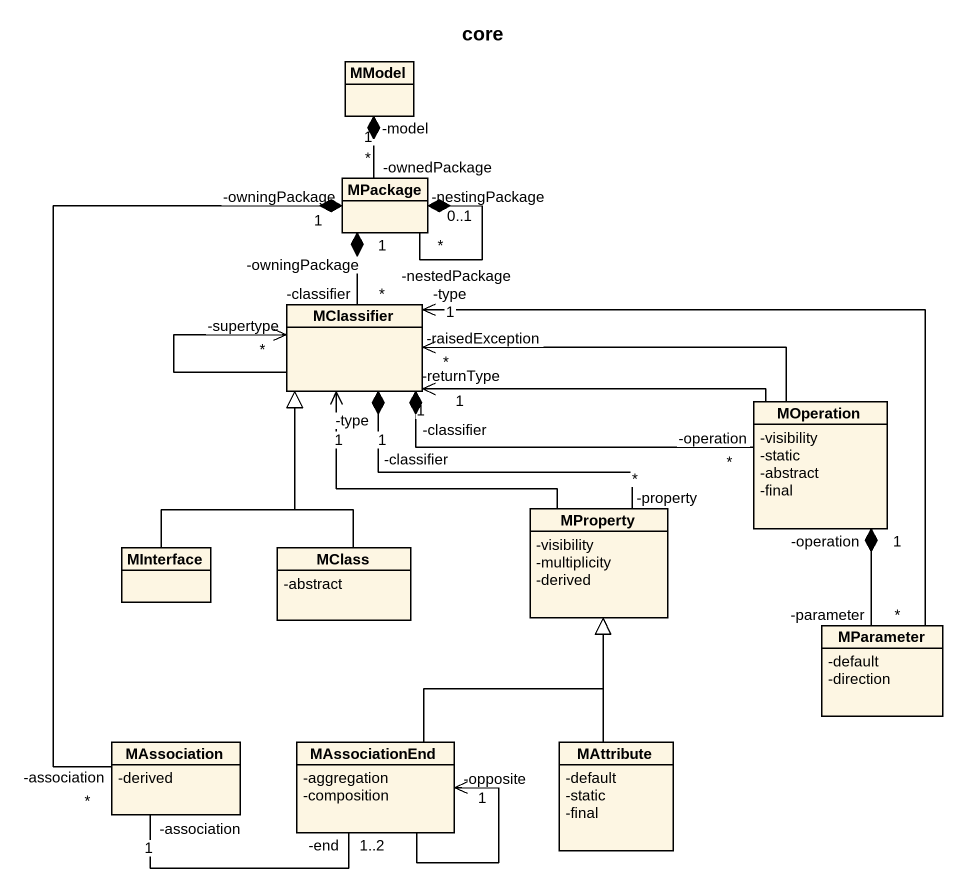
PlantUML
@startuml
title core
hide circle
hide empty members
skinparam classAttributeIconSize 0
class MModel
class MPackage
class MClassifier
class MOperation {
  -visibility
  -static
  -abstract
  -final
}
class MInterface
class MClass {
  -abstract
}
class MProperty {
  -visibility
  -multiplicity
  -derived
}
class MParameter {
  -default
  -direction
}
class MAssociation {
  -derived
}
class MAssociationEnd {
  -aggregation
  -composition
}
class MAttribute {
  -default
  -static
  -final
}
MModel "-model\n1" *-- "-ownedPackage\n*" MPackage
MPackage "-nestedPackage\n*" --* "-nestingPackage\n0..1" MPackage
MPackage "-owningPackage\n1" *-- "-classifier\n*" MClassifier
MPackage "-owningPackage\n1" *-- "-association\n*" MAssociation
MClassifier --> "-supertype\n*" MClassifier
MClassifier "-classifier\n1" *-right- "-operation\n*" MOperation
MClassifier "-classifier\n1" *-- "-property\n*" MProperty
MOperation -left-> "-returnType\n1" MClassifier
MOperation -left-> "-raisedException\n*" MClassifier
MOperation "-operation\n1" *-- "-parameter\n*" MParameter
MInterface -up-|> MClassifier
MClass -up-|> MClassifier
MProperty -up-> "-type\n1" MClassifier
MParameter -up-> "-type\n1" MClassifier
MAssociation "-association\n1" -right- "-end\n1..2" MAssociationEnd
MAssociationEnd -up-|> MProperty
MAssociationEnd --> "-opposite\n1" MAssociationEnd
MAttribute -up-|> MProperty
@enduml
